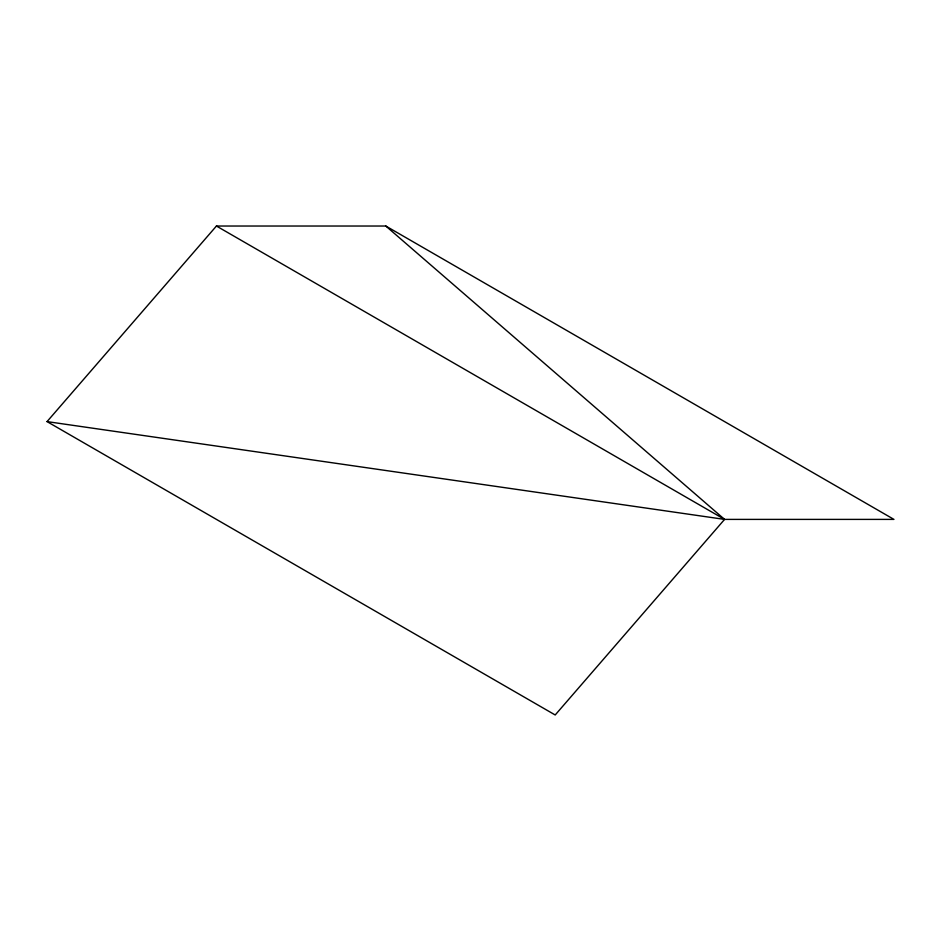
<?xml version="1.0" encoding="UTF-8"?>
<svg xmlns="http://www.w3.org/2000/svg" width="941" height="941" viewBox="0 0 941 941"><rect width="100%" height="100%" fill="white"/><g stroke="black" fill="none" stroke-linecap="round" stroke-linejoin="round"><path stroke-width="1.41" d="M47.05 421.603L216.43 226.028L385.81 226.028L893.95 519.397L724.57 519.397L47.05 421.603L555.19 714.972L724.57 519.397L385.81 226.028M216.43 226.028L724.57 519.397"/></g></svg>
